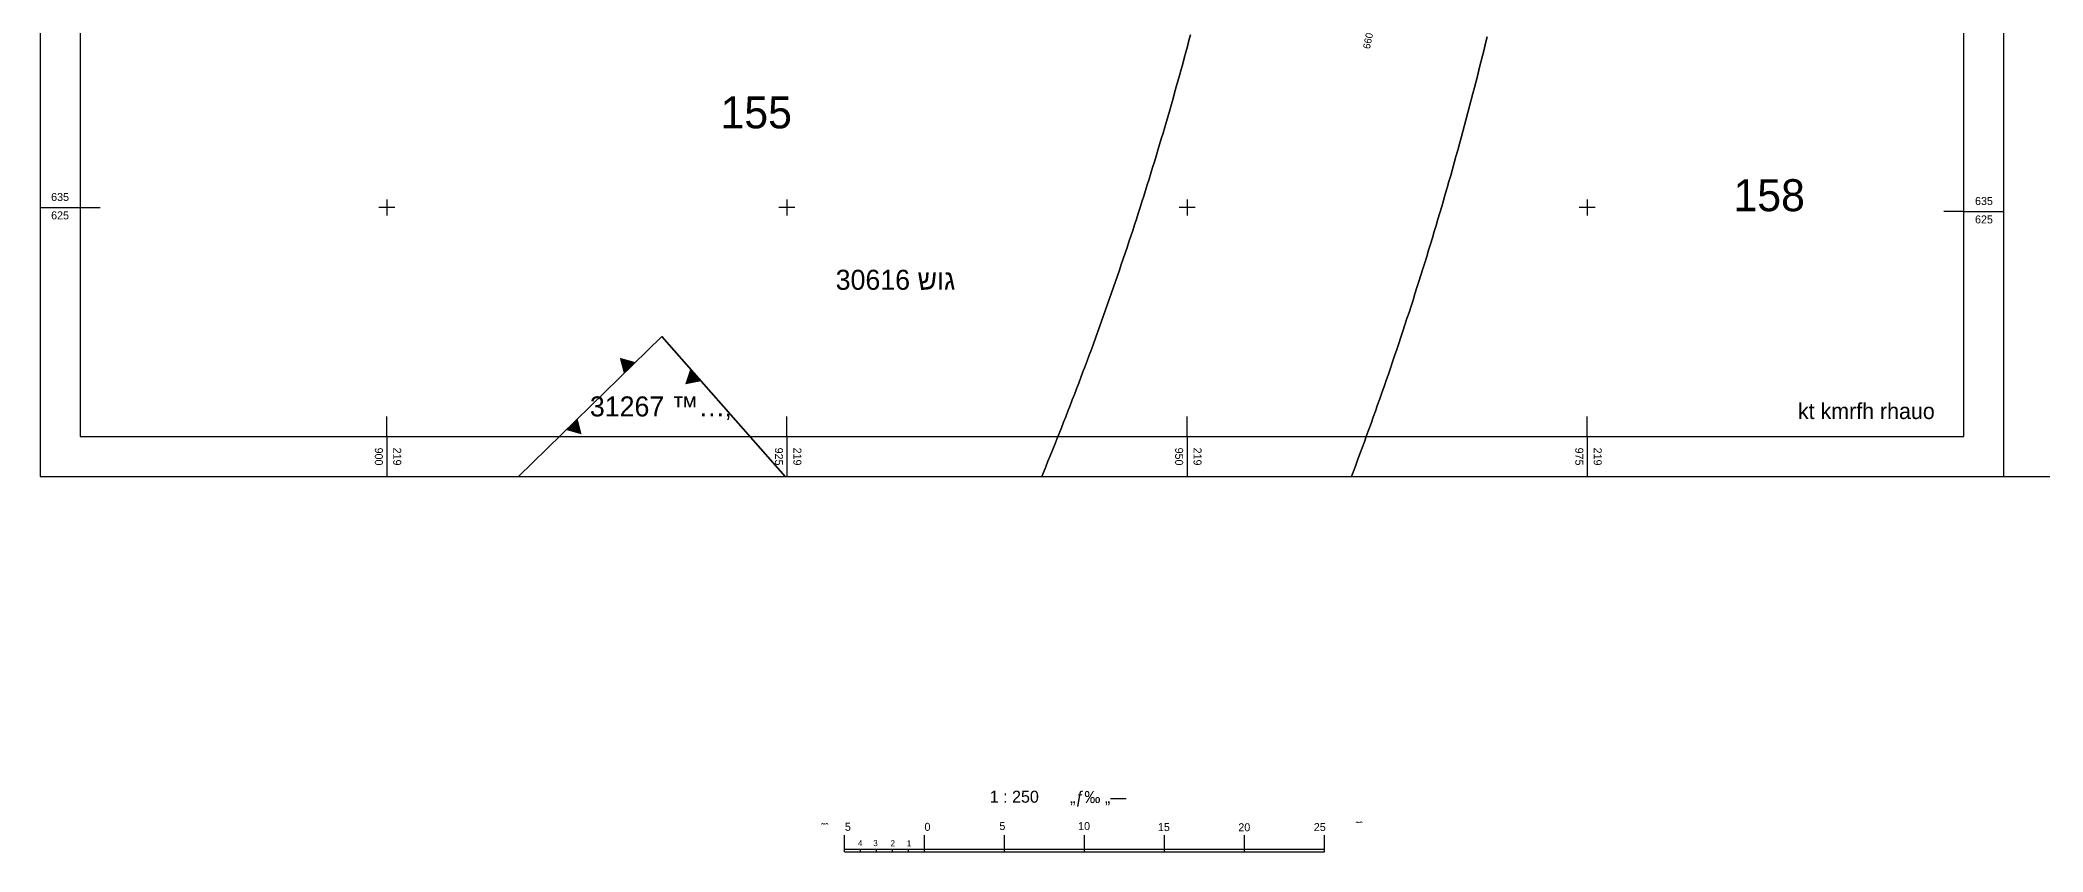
# Model space of a CAD drawing. Header units: millimetres. Extents: x 219878 to 220078, y 635585 to 635737.
# Drawn here: x 219878.3 to 220003.5, y 635584.7 to 635635.5 of the extents above; entities that cross this region are included whole.
import ezdxf
from ezdxf.enums import TextEntityAlignment as Align

# ---------------------------------------------------------------- set-up
doc = ezdxf.new("R2010")
doc.units = ezdxf.units.MM
for name, color, linetype in [('1201', 7, 'Continuous'), ('1202', 7, 'Continuous'), ('1502', 7, 'Continuous'), ('1601', 30, 'Continuous'), ('1602', 240, 'Continuous'), ('1603', 240, 'Continuous'), ('GIL', 7, 'Continuous'), ('TR_GILAYON', 7, 'Continuous'), ('TR_GILYON', 7, 'Continuous')]:
    doc.layers.add(name, color=color, linetype=linetype)
doc.styles.add('HEBTEXT', font='HEBTXT')
doc.styles.add('HEBTXT', font='hebtxt')
doc.styles.add('MAVAT_HEBTXT', font='HEBTXT')
doc.styles.add('RYM0-4', font='MIRYM', dxfattribs={"height": 0.004})
doc.styles.add('TRHEBTXT', font='HEBTXT')

# ---------------------------------------------------------------- blocks, each defined once
blk = doc.blocks.new('1601')
at = {"layer": '1601', "style": 'HEBTXT'}
blk.add_attdef('LOT_NUM', text='', height=1.25, dxfattribs=at).set_placement((0, 1), align=Align.CENTER)
at = {"layer": '1601', "style": 'HEBTXT', "flags": 1}
blk.add_attdef('SORT_LOT', (-4.870269281702349, -1.910176414181478), '', height=1.25, dxfattribs=at)
blk = doc.blocks.new('GKNM250')
at = {"layer": 'TR_GILAYON'}
for p, q in [((-15, -7.5), (-15, -6.449999999999996)), ((-15, -7.324999999999996), (15, -7.324999999999996)), ((-15, -7.5), (15, -7.5)), ((-14, -7.5), (-14, -7.324999999999996)), ((-13, -7.5), (-13, -7.324999999999996)), ((-12, -7.5), (-12, -7.324999999999996)), ((-11, -7.5), (-11, -7.324999999999996)), ((-10, -7.5), (-10, -6.449999999999996)), ((-5, -7.5), (-5, -6.449999999999996)), ((0, -7.5), (0, -6.449999999999996)), ((5, -7.5), (5, -6.449999999999996)), ((10, -7.5), (10, -6.449999999999996)), ((15, -7.5), (15, -6.449999999999996))]:
    blk.add_line(p, q, dxfattribs=at)
at = {"layer": 'TR_GILAYON', "style": 'HEBTEXT'}
for s, height, p in [('1 : 250', 0.75, (-5.917960734327806, -4.422942176365176)), ('„ƒ‰ „—', 0.75, (-0.8987198972143347, -4.447114346313171)), ('0', 0.5, (-9.994557904714014, -6.182718863076296)), ('5', 0.5, (-5.315931616339384, -6.133147688803724)), ('10', 0.5, (-0.3964936807635411, -6.133147688803724)), ('15', 0.5, (4.591747582581576, -6.195111656642979)), ('20', 0.5, (9.614390509814257, -6.207504450212582)), ('25', 0.5, (14.32974648097297, -6.195111656642979)), ('4', 0.375, (-14.14855488170871, -7.1369696410693)), ('3', 0.375, (-13.19821088545142, -7.136195446056078)), ('2', 0.375, (-12.11455847307226, -7.147039849575954)), ('1', 0.375, (-11.10078394830927, -7.146265654556913))]:
    blk.add_text(s, height=height, dxfattribs=at).set_placement(p)
for s, p in [('˜ˆ', (-15.98762060808369, -6.219274935149585)), ('5', (-14.59780820481829, -6.178173059466644)), ('˜ˆ', (17.39806722725623, -6.121377203860902))]:
    blk.add_text(s, height=0.5, dxfattribs=at).set_placement(p, align=Align.RIGHT)
blk = doc.blocks.new('SCG250')
at = {"layer": 'TR_GILYON', "xscale": 4, "yscale": 4, "zscale": 4}
blk.add_blockref('GKNM250', (0, 0), dxfattribs=at)
blk = doc.blocks.new('1502')
for points in [[(-0.274600758071756, 0), (0.274600758071756, 0)], [(0, 0.2746007581008598), (0, -0.2746007581008598)]]:
    blk.add_lwpolyline(points)
at = {"style": 'HEBTXT'}
blk.add_attdef('NAME', text='', height=1.6, dxfattribs=at).set_placement((0, 0.6), align=Align.CENTER)
blk.add_attdef('ELEV', text='', height=1.8, dxfattribs=at).set_placement((0, -0.6), align=Align.TOP_CENTER)
blk = doc.blocks.new('1603')
at = {"style": 'HEBTXT'}
blk.add_attdef('PARCEL_NUM', text='', height=2.4, dxfattribs=at).set_placement((0, 1), align=Align.CENTER)
at = {"style": 'HEBTXT', "flags": 1}
for tag, p in [('LOT_NUM', (0, -1)), ('GUSH_SUFFI', (0, -3.2)), ('LEGAL_AREA', (0, -5.4)), ('ANALYTIC', (0, -7.600000000000001))]:
    blk.add_attdef(tag, text='', height=1.6, dxfattribs=at).set_placement(p, align=Align.TOP_CENTER)
blk = doc.blocks.new('GV')
at = {"layer": '1601', "linetype": 'Continuous'}
blk.add_solid([(-0.419999999954598, -2.41969246417284e-06), (-4.191126208752394e-06, 0.7274613393237814), (0.419999999954598, 2.419808879494667e-06)], dxfattribs=at)

msp = doc.modelspace()

# ---------------------------------------------------------------- linework, layer by layer
at = {"layer": '1201'}
for p, q in [((219878.3331334337, 635625), (219880.8331334337, 635625)), ((219880.8331334337, 635625), (219882.0831334337, 635625)), ((219900.5, 635625), (219899.5, 635625)), ((219900, 635625.5), (219900, 635624.5)), ((219925.5, 635625), (219924.5, 635625)), ((219925, 635625.5), (219925, 635624.5)), ((219950.5, 635625), (219949.5, 635625)), ((219950, 635625.5), (219950, 635624.5)), ((219975.5, 635625), (219974.5, 635625)), ((219975, 635625.5), (219975, 635624.5)), ((219998.5331385014, 635624.748121378), (219997.2831385014, 635624.748121378)), ((219998.5331385014, 635624.748121378), (220001.0331385014, 635624.748121378)), ((219900, 635610.6823777508), (219900, 635611.9323777508)), ((219925, 635610.6823777508), (219925, 635611.9323777508)), ((219950, 635610.6823777508), (219950, 635611.9323777508)), ((219975, 635610.6823777508), (219975, 635611.9323777508)), ((219900, 635610.6823777508), (219900, 635608.1823777508)), ((219925, 635610.6823777508), (219925, 635608.1823777508)), ((219950, 635610.6823777508), (219950, 635608.1823777508)), ((219975, 635610.6823777508), (219975, 635608.1823777508))]:
    msp.add_line(p, q, dxfattribs=at)
msp.add_lwpolyline([(220001.0331385014, 635608.1823777508), (220061.96281506, 635608.1823777508), (220061.96281506, 635736.7073817095)], dxfattribs=at)
at = {"layer": '1202'}
for points in [[(219878.3331334337, 635608.1823777508), (220001.0331385014, 635608.1823777508), (220001.0331385014, 635736.7073817095), (219878.3331334337, 635736.7073817095), (219878.3331334337, 635608.1823777508)], [(219880.8331334337, 635610.6823777508), (219998.5331385014, 635610.6823777508), (219998.5331385014, 635734.2073817095), (219880.8331334337, 635734.2073817095), (219880.8331334337, 635610.6823777508)]]:
    msp.add_lwpolyline(points, dxfattribs=at)
at = {"layer": '1601'}
for points in [[(219908.2155206976, 635608.1823777508), (219917.1699999999, 635616.9399999995), (219924.8839459793, 635608.1823777508)], [(219924.8839459793, 635608.1823777508), (219917.1699999999, 635616.9399999995), (219908.2155206976, 635608.1823777508)]]:
    msp.add_lwpolyline(points, dxfattribs=at)
at = {"layer": '1602'}
for points in [[(219950.2061999999, 635635.7798999995), (219950.1102999998, 635635.4175000004), (219950.0137999998, 635635.0552999992), (219949.9166999999, 635634.6932999995), (219949.8190000001, 635634.3313999996), (219949.7205999997, 635633.9696999993), (219949.6217, 635633.6082000006), (219949.5220999997, 635633.2468999997), (219949.4217999997, 635632.8857000005), (219949.3210000005, 635632.5247000009), (219949.2194999997, 635632.1637999993), (219949.1173999999, 635631.8032000009), (219949.0147000002, 635631.4427000005), (219948.9112999998, 635631.0823999997), (219948.8074000003, 635630.7222000007), (219948.7028000001, 635630.3622999992), (219948.5976, 635630.0024999995), (219948.4918, 635629.6428999994), (219948.3853000002, 635629.2835000008), (219948.2783000004, 635628.9243000001), (219948.1705999998, 635628.5653000008), (219948.0623000003, 635628.2063999996), (219947.9534, 635627.8477999996), (219947.8437999999, 635627.4892999995), (219947.7336999997, 635627.1309999991), (219947.6228999998, 635626.7729000002), (219947.5115, 635626.4149999991), (219947.3995000003, 635626.0572999995), (219947.2868999997, 635625.6997999996), (219947.1737000002, 635625.3424999993), (219947.0597999999, 635624.9853000008), (219946.9452999998, 635624.6283999998), (219946.8302999996, 635624.2717000004), (219946.7145999996, 635623.9152000006), (219946.5981999999, 635623.5588000007), (219946.4813000001, 635623.2027000003), (219946.3638000004, 635622.8467999995), (219946.2456, 635622.4910000004), (219946.1267999997, 635622.1355000008), (219946.0075000003, 635621.7802000009), (219945.8875000002, 635621.4251000006), (219945.7669000002, 635621.0702), (219945.6456000004, 635620.7155000009), (219945.5237999996, 635620.3609999996), (219945.4013999999, 635620.0066999998), (219945.2783000004, 635619.6526999995), (219945.1546999998, 635619.2988000009), (219945.0303999996, 635618.9452), (219944.9055000003, 635618.5918000005), (219944.7800000003, 635618.2386000007), (219944.6539000003, 635617.8856000006), (219944.5272000004, 635617.5328000002), (219944.3998999996, 635617.1802999992), (219944.2719999999, 635616.8278999999), (219944.1435000002, 635616.4758000001), (219944.0142999999, 635616.1239), (219943.8846000005, 635615.7722999994), (219943.7542000003, 635615.4208000004), (219943.6233000001, 635615.0695999991), (219943.4917000001, 635614.7185999993), (219943.3595000003, 635614.3679000009), (219943.2268000003, 635614.0173000004), (219943.0933999997, 635613.6669999994), (219942.9594000001, 635613.3169999998), (219942.8247999996, 635612.9671), (219942.6897, 635612.6174999997), (219942.5538999997, 635612.2681000009), (219942.4175000004, 635611.9189999998), (219942.2805000003, 635611.5701000001), (219942.1429000003, 635611.2214000002), (219942.0047000004, 635610.8729999997), (219941.8658999996, 635610.5248000007), (219941.7264999999, 635610.1768999994), (219941.5865000002, 635609.8290999997), (219941.4458999997, 635609.4816999994), (219941.3047000002, 635609.1345000006), (219941.1628999999, 635608.7874999996), (219941.0206000004, 635608.4407000002), (219940.913990818, 635608.1823777508)], [(219940.913990818, 635608.1823777508), (219941.0206000004, 635608.4407000002), (219941.1628999999, 635608.7874999996), (219941.3047000002, 635609.1345000006), (219941.4458999997, 635609.4816999994), (219941.5865000002, 635609.8290999997), (219941.7264999999, 635610.1768999994), (219941.8658999996, 635610.5248000007), (219942.0047000004, 635610.8729999997), (219942.1429000003, 635611.2214000002), (219942.2805000003, 635611.5701000001), (219942.4175000004, 635611.9189999998), (219942.5538999997, 635612.2681000009), (219942.6897, 635612.6174999997), (219942.8247999996, 635612.9671), (219942.9594000001, 635613.3169999998), (219943.0933999997, 635613.6669999994), (219943.2268000003, 635614.0173000004), (219943.3595000003, 635614.3679000009), (219943.4917000001, 635614.7185999993), (219943.6233000001, 635615.0695999991), (219943.7542000003, 635615.4208000004), (219943.8846000005, 635615.7722999994), (219944.0142999999, 635616.1239), (219944.1435000002, 635616.4758000001), (219944.2719999999, 635616.8278999999), (219944.3998999996, 635617.1802999992), (219944.5272000004, 635617.5328000002), (219944.6539000003, 635617.8856000006), (219944.7800000003, 635618.2386000007), (219944.9055000003, 635618.5918000005), (219945.0303999996, 635618.9452), (219945.1546999998, 635619.2988000009), (219945.2783000004, 635619.6526999995), (219945.4013999999, 635620.0066999998), (219945.5237999996, 635620.3609999996), (219945.6456000004, 635620.7155000009), (219945.7669000002, 635621.0702), (219945.8875000002, 635621.4251000006), (219946.0075000003, 635621.7802000009), (219946.1267999997, 635622.1355000008), (219946.2456, 635622.4910000004), (219946.3638000004, 635622.8467999995), (219946.4813000001, 635623.2027000003), (219946.5981999999, 635623.5588000007), (219946.7145999996, 635623.9152000006), (219946.8302999996, 635624.2717000004), (219946.9452999998, 635624.6283999998), (219947.0597999999, 635624.9853000008), (219947.1737000002, 635625.3424999993), (219947.2868999997, 635625.6997999996), (219947.3995000003, 635626.0572999995), (219947.5115, 635626.4149999991), (219947.6228999998, 635626.7729000002), (219947.7336999997, 635627.1309999991), (219947.8437999999, 635627.4892999995), (219947.9534, 635627.8477999996), (219948.0623000003, 635628.2063999996), (219948.1705999998, 635628.5653000008), (219948.2783000004, 635628.9243000001), (219948.3853000002, 635629.2835000008), (219948.4918, 635629.6428999994), (219948.5976, 635630.0024999995), (219948.7028000001, 635630.3622999992), (219948.8074000003, 635630.7222000007), (219948.9112999998, 635631.0823999997), (219949.0147000002, 635631.4427000005), (219949.1173999999, 635631.8032000009), (219949.2194999997, 635632.1637999993), (219949.3210000005, 635632.5247000009), (219949.4217999997, 635632.8857000005), (219949.5220999997, 635633.2468999997), (219949.6217, 635633.6082000006), (219949.7205999997, 635633.9696999993), (219949.8190000001, 635634.3313999996), (219949.9166999999, 635634.6932999995), (219950.0137999998, 635635.0552999992), (219950.1102999998, 635635.4175000004), (219950.2061999999, 635635.7798999995)], [(219960.2674295659, 635608.1823777508), (219960.3679999998, 635608.4496999998), (219960.5105999997, 635608.8308000006), (219960.6525999997, 635609.2122000009), (219960.7938999999, 635609.5938000008), (219960.9346000003, 635609.9757000003), (219961.0745999999, 635610.3577999994), (219961.2138999999, 635610.7401999999), (219961.3525999999, 635611.1227000002), (219961.4906000001, 635611.5055999998), (219961.6278999997, 635611.8885999992), (219961.7646000003, 635612.2719), (219961.9007000001, 635612.6555000003), (219962.0360000003, 635613.0393000003), (219962.1708000004, 635613.4232999999), (219962.3048, 635613.8074999992), (219962.4381999997, 635614.1919999998), (219962.5708999997, 635614.5767000001), (219962.7029999997, 635614.9616), (219962.8344000001, 635615.3466999996), (219962.9650999997, 635615.7321000006), (219963.0952000003, 635616.1176999994), (219963.2246000003, 635616.5035999995), (219963.3532999996, 635616.8895999994), (219963.4813999999, 635617.2759000007), (219963.6087999996, 635617.6623999998), (219963.7355000004, 635618.0491000004), (219963.8616000004, 635618.4360000007), (219963.9869999997, 635618.8231000006), (219964.1117000002, 635619.2105), (219964.2357999999, 635619.5980999991), (219964.3591999998, 635619.9858999997), (219964.4819, 635620.3739), (219964.6040000003, 635620.7620999999), (219964.7253999999, 635621.1504999995), (219964.8460999997, 635621.5391000006), (219964.9660999998, 635621.9279999994), (219965.0855, 635622.3169999998), (219965.2041999996, 635622.7062999997), (219965.3223000001, 635623.0956999995), (219965.4396000002, 635623.4854000006), (219965.5563000003, 635623.8751999997), (219965.6722999997, 635624.2653000001), (219965.7877000002, 635624.6555000003), (219965.9024, 635625.0460000001), (219966.0164000001, 635625.4366999995), (219966.1297000004, 635625.8275000006), (219966.2423999999, 635626.2185999993), (219966.3542999998, 635626.6097999997), (219966.4655999998, 635627.0011999998), (219966.5762999998, 635627.3927999996), (219966.6862000003, 635627.7847000007), (219966.7955, 635628.1766999997), (219966.9040999999, 635628.5688000005), (219967.0120000001, 635628.9612000007), (219967.1193000004, 635629.3538000006), (219967.2259, 635629.7465000004), (219967.3317999998, 635630.1394999996), (219967.4369999999, 635630.5326000005), (219967.5415000003, 635630.9258999992), (219967.6453999998, 635631.3192999996), (219967.7485999996, 635631.7129999995), (219967.8510999996, 635632.1067999993), (219967.9528999999, 635632.5008000005), (219968.0539999995, 635632.8949999996), (219968.1545000002, 635633.2893000003), (219968.2543000001, 635633.6839000005), (219968.3534000004, 635634.0786000006), (219968.4517999999, 635634.4734000005), (219968.5495999996, 635634.8684999999), (219968.6465999996, 635635.2636999991), (219968.7429999998, 635635.659)], [(219968.7429999998, 635635.659), (219968.6465999996, 635635.2636999991), (219968.5495999996, 635634.8684999999), (219968.4517999999, 635634.4734000005), (219968.3534000004, 635634.0786000006), (219968.2543000001, 635633.6839000005), (219968.1545000002, 635633.2893000003), (219968.0539999995, 635632.8949999996), (219967.9528999999, 635632.5008000005), (219967.8510999996, 635632.1067999993), (219967.7485999996, 635631.7129999995), (219967.6453999998, 635631.3192999996), (219967.5415000003, 635630.9258999992), (219967.4369999999, 635630.5326000005), (219967.3317999998, 635630.1394999996), (219967.2259, 635629.7465000004), (219967.1193000004, 635629.3538000006), (219967.0120000001, 635628.9612000007), (219966.9040999999, 635628.5688000005), (219966.7955, 635628.1766999997), (219966.6862000003, 635627.7847000007), (219966.5762999998, 635627.3927999996), (219966.4655999998, 635627.0011999998), (219966.3542999998, 635626.6097999997), (219966.2423999999, 635626.2185999993), (219966.1297000004, 635625.8275000006), (219966.0164000001, 635625.4366999995), (219965.9024, 635625.0460000001), (219965.7877000002, 635624.6555000003), (219965.6722999997, 635624.2653000001), (219965.5563000003, 635623.8751999997), (219965.4396000002, 635623.4854000006), (219965.3223000001, 635623.0956999995), (219965.2041999996, 635622.7062999997), (219965.0855, 635622.3169999998), (219964.9660999998, 635621.9279999994), (219964.8460999997, 635621.5391000006), (219964.7253999999, 635621.1504999995), (219964.6040000003, 635620.7620999999), (219964.4819, 635620.3739), (219964.3591999998, 635619.9858999997), (219964.2357999999, 635619.5980999991), (219964.1117000002, 635619.2105), (219963.9869999997, 635618.8231000006), (219963.8616000004, 635618.4360000007), (219963.7355000004, 635618.0491000004), (219963.6087999996, 635617.6623999998), (219963.4813999999, 635617.2759000007), (219963.3532999996, 635616.8895999994), (219963.2246000003, 635616.5035999995), (219963.0952000003, 635616.1176999994), (219962.9650999997, 635615.7321000006), (219962.8344000001, 635615.3466999996), (219962.7029999997, 635614.9616), (219962.5708999997, 635614.5767000001), (219962.4381999997, 635614.1919999998), (219962.3048, 635613.8074999992), (219962.1708000004, 635613.4232999999), (219962.0360000003, 635613.0393000003), (219961.9007000001, 635612.6555000003), (219961.7646000003, 635612.2719), (219961.6278999997, 635611.8885999992), (219961.4906000001, 635611.5055999998), (219961.3525999999, 635611.1227000002), (219961.2138999999, 635610.7401999999), (219961.0745999999, 635610.3577999994), (219960.9346000003, 635609.9757000003), (219960.7938999999, 635609.5938000008), (219960.6525999997, 635609.2122000009), (219960.5105999997, 635608.8308000006), (219960.3679999998, 635608.4496999998), (219960.2674295659, 635608.1823777508)], [(219908.2155206976, 635608.1823777508), (219917.1699999999, 635616.9399999995), (219924.8839459793, 635608.1823777508)], [(219924.8839459793, 635608.1823777508), (219917.1699999999, 635616.9399999995), (219908.2155206976, 635608.1823777508)]]:
    msp.add_lwpolyline(points, dxfattribs=at)

# ---------------------------------------------------------------- block references
at = {"layer": '1202', "xscale": 0.25, "yscale": 0.25, "zscale": 0.25}
msp.add_blockref('SCG250', (219943.5856902057, 635592.2270119786), dxfattribs=at)
at = {"layer": '1502'}
ref = msp.add_blockref('1502', (219960.908, 635636.05, 660.439), dxfattribs=dict(at, xscale=0.25, yscale=0.25, zscale=0.25))
ref.add_attrib('ELEV', '660.44', dxfattribs={"layer": '0', "height": 0.45, "rotation": 78.30517929189536, "style": 'HEBTXT'}).set_placement((219961.1631040451, 635635.8617730974), align=Align.TOP_CENTER)
at = {"layer": '1601'}
for p, values in [((219931.5460588412, 635618.8523782672), {'LOT_NUM': ' 30616 שוג'}), ((219917.5618753507, 635610.9392099581), {'LOT_NUM': '31267 ™…‚  '})]:
    msp.add_blockref('1601', p, dxfattribs=at).add_auto_attribs(values)
at = {"layer": '1601', "yscale": 1.2, "zscale": 1.2}
for p, xscale, rotation in [((219915.1638957075, 635614.9800181388), 1.2, 44.56318477455103), ((219919.2912543785, 635614.5205969851), 1.2, 131.3024966404972), ((219911.557145202, 635611.4470103798), -1.2, 224.1632662981239)]:
    msp.add_blockref('GV', p, dxfattribs=dict(at, xscale=xscale, rotation=rotation))
at = {"layer": '1603'}
ref = msp.add_blockref('1603', (219923.0769776094, 635630.9224590854), dxfattribs=at)
ref.add_attrib('PARCEL_NUM', '155', dxfattribs={"layer": '0', "height": 2, "style": 'MAVAT_HEBTXT'}).set_placement((219923.0769776094, 635630.9224590854), align=Align.MIDDLE)
ref = msp.add_blockref('1603', (219986.363361735, 635625.7616009156), dxfattribs=at)
ref.add_attrib('PARCEL_NUM', '158', dxfattribs={"layer": '0', "height": 2, "style": 'MAVAT_HEBTXT'}).set_placement((219986.363361735, 635625.7616009156), align=Align.MIDDLE)

# ---------------------------------------------------------------- texts
at = {"layer": '1201', "style": 'TRHEBTXT'}
for p in [(219879.5831334337, 635625.25), (219999.7831385014, 635624.998121378)]:
    msp.add_text('635', height=0.5, dxfattribs=at).set_placement(p, align=Align.BOTTOM_CENTER)
for p in [(219879.5831334337, 635624.75), (219999.7831385014, 635624.498121378)]:
    msp.add_text('625', height=0.5, dxfattribs=at).set_placement(p, align=Align.TOP_CENTER)
for s, p in [('900', (219899.75, 635609.4323777508)), ('925', (219924.75, 635609.4323777508)), ('950', (219949.75, 635609.4323777508)), ('975', (219974.75, 635609.4323777508))]:
    msp.add_text(s, height=0.5, rotation=270, dxfattribs=at).set_placement(p, align=Align.TOP_CENTER)
for p in [(219900.25, 635609.4323777508), (219925.25, 635609.4323777508), (219950.25, 635609.4323777508), (219975.25, 635609.4323777508)]:
    msp.add_text('219', height=0.5, rotation=270, dxfattribs=at).set_placement(p, align=Align.BOTTOM_CENTER)
at = {"layer": 'GIL', "style": 'RYM0-4'}
msp.add_text('kt kmrfh rhauo', height=1, dxfattribs=at).set_placement((219996.7082864316, 635611.7751065895), align=Align.RIGHT)

doc.saveas('drawing.dxf')
